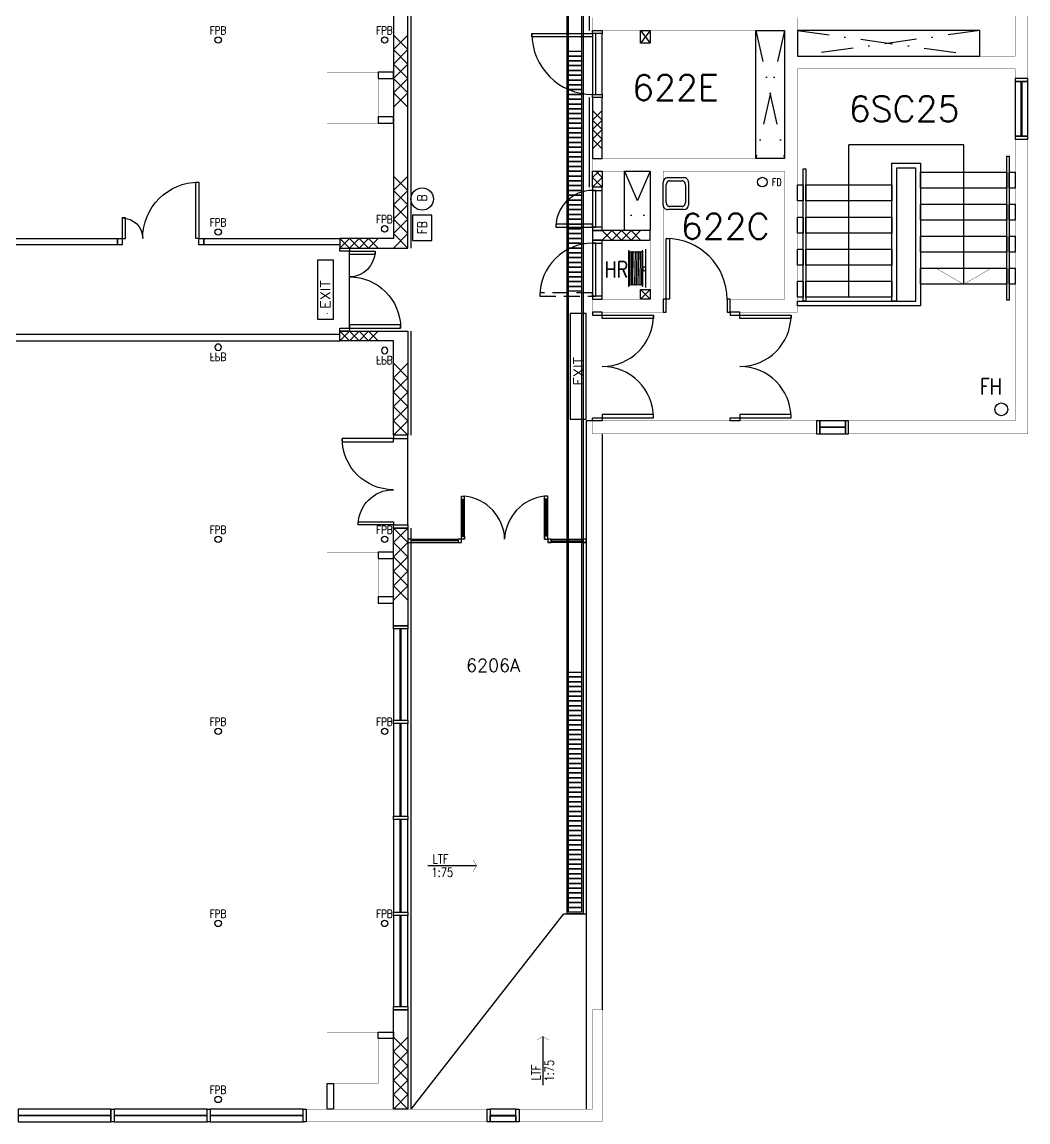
# Model space of a CAD drawing. Header units: millimetres. Extents: x -68474 to 336700, y -113450 to 53663.
# Drawn here: x 120835 to 136552, y -112002 to -94819 of the extents above; entities that cross this region are included whole.
import ezdxf

# ---------------------------------------------------------------- set-up
doc = ezdxf.new("R2010")
doc.units = ezdxf.units.MM
doc.header["$LTSCALE"] = 1000
for name, pattern in [('s5147a$0$DASHDOT', [1, 0.5, -0.25, 0, -0.25]), ('s5147a$0$DOT', [0.25, 0, -0.25]), ('s5147a$0$HIDDEN', [0.375, 0.25, -0.125])]:
    doc.linetypes.add(name, pattern=pattern)
for name, color, linetype in [('s5147a$0$11', 7, 'Continuous'), ('s5147a$0$17', 12, 'Continuous'), ('s5147a$0$20', 7, 'Continuous'), ('s5147a$0$22', 7, 'Continuous'), ('s5147a$0$23', 7, 'Continuous'), ('s5147a$0$25', 7, 'Continuous'), ('s5147a$0$30', 7, 'Continuous'), ('s5147a$0$39', 7, 'Continuous'), ('s5147a$0$41', 7, 'Continuous'), ('s5147a$0$45', 7, 'Continuous'), ('s5147a$0$49', 7, 'Continuous'), ('s5147a$0$56', 7, 'Continuous'), ('s5147a$0$6', 7, 'Continuous'), ('s5147a$0$L1', 1, 'Continuous'), ('s5147a$0$L2', 2, 'Continuous'), ('s5147a$0$ROOM-NO', 4, 'Continuous')]:
    doc.layers.add(name, color=color, linetype=linetype)
doc.styles.add('s5147a$0$STANDARD', font='romans.shx', dxfattribs={"width": 0.75})

# ---------------------------------------------------------------- blocks, each defined once
blk = doc.blocks.new('s5147a$0$CSINK')
at = {"layer": 's5147a$0$49', "color": 14, "linetype": 'Continuous'}
for p, q in [((0.075, 0.4), (0.425, 0.4)), ((0.11, 0.35), (0.39, 0.35)), ((0, 0.075), (0, 0.325)), ((0.05, 0.1062), (0.05, 0.2938)), ((0.45, 0.2938), (0.45, 0.1062)), ((0.5, 0.325), (0.5, 0.075)), ((0.425, 0), (0.075, 0)), ((0.39, 0.05), (0.11, 0.05))]:
    blk.add_line(p, q, dxfattribs=at)
for points in [[(0.11, 0.350001, 0.03065), (0.102177, 0.349519, 0.030839), (0.094471, 0.348084, 0.030964), (0.08706, 0.345725, 0.031496), (0.08, 0.342465, 0.031724), (0.0735, 0.338393, 0.032492), (0.067574, 0.333525, 0.032773), (0.06242, 0.328016, 0.033593), (0.058039, 0.321876, 0.033855), (0.054579, 0.315296, 0.034491), (0.052045, 0.308309, 0.03465), (0.050517, 0.301101, 0.034891), (0.05, 0.293751)], [(0.450001, 0.29375, 0.034891), (0.449484, 0.301101, 0.03465), (0.447956, 0.308309, 0.034491), (0.445422, 0.315296, 0.033855), (0.441962, 0.321876, 0.033593), (0.437581, 0.328016, 0.032773), (0.432427, 0.333525, 0.032492), (0.426501, 0.338393, 0.031724), (0.420001, 0.342465, 0.031496), (0.412941, 0.345725, 0.030964), (0.40553, 0.348084, 0.030839), (0.397824, 0.349519, 0.03065), (0.390001, 0.350001)], [(0.05, 0.10625, 0.034891), (0.050517, 0.0989, 0.03465), (0.052045, 0.091692, 0.034491), (0.054579, 0.084704, 0.033855), (0.058039, 0.078125, 0.033593), (0.06242, 0.071985, 0.032773), (0.067574, 0.066475, 0.032492), (0.0735, 0.061608, 0.031724), (0.08, 0.057536, 0.031496), (0.08706, 0.054276, 0.030964), (0.094471, 0.051917, 0.030839), (0.102177, 0.050482, 0.03065), (0.11, 0.05)], [(0.390001, 0.05, 0.03065), (0.397824, 0.050482, 0.030839), (0.40553, 0.051917, 0.030964), (0.412941, 0.054276, 0.031496), (0.420001, 0.057536, 0.031724), (0.426501, 0.061608, 0.032492), (0.432427, 0.066475, 0.032773), (0.437581, 0.071985, 0.033593), (0.441962, 0.078125, 0.033855), (0.445422, 0.084704, 0.034491), (0.447956, 0.091692, 0.03465), (0.449484, 0.0989, 0.034891), (0.450001, 0.10625)]]:
    blk.add_lwpolyline(points, format="xyb", dxfattribs=at)
for centre, start, end in [((0.075, 0.325001), 89.999997, 179.999997), ((0.425001, 0.325001), 0, 90), ((0.075, 0.075), 179.999997, 269.999997), ((0.425001, 0.075), 270, 0)]:
    blk.add_arc(centre, 0.075, start, end, dxfattribs=at)
blk = doc.blocks.new('s5147a$0$HAT15')
at = {"layer": 's5147a$0$22', "color": 14, "linetype": 'Continuous'}
for p, q in [((0, 0), (0.15, 0.15)), ((0, 0.15), (0.15, 0))]:
    blk.add_line(p, q, dxfattribs=at)
blk = doc.blocks.new('s5147a$0$D1050A')
at = {"layer": 's5147a$0$30', "color": 4, "linetype": 'Continuous'}
blk.add_lwpolyline([(0.05, 0.2), (0.05, 1.15), (0.1, 1.15), (0.1, 0.2), (0, 0.2), (0, 0), (0.05, 0), (0.05, 0.2)], dxfattribs=at)
blk.add_lwpolyline([(1, 0), (1.05, 0), (1.05, 0.2), (1, 0.2)], close=True, dxfattribs=at)
blk.add_arc((0.05, 0.2), 0.95, 0, 90, dxfattribs=at)
blk = doc.blocks.new('s5147a$0$D1700B')
at = {"layer": 's5147a$0$30', "color": 4, "linetype": 'Continuous'}
for points in [[(0, 0), (0.05, 0), (0.05, 0.95), (0.1, 0.95), (0.1, 0.15), (0, 0.15), (0, 0)], [(1.7, 0), (1.65, 0), (1.65, 0.95), (1.6, 0.95), (1.6, 0.15), (1.7, 0.15), (1.7, 0)]]:
    blk.add_lwpolyline(points, dxfattribs=at)
for centre, start, end in [((0.05, 0.15), 0, 90), ((1.650003, 0.15), 90, 180)]:
    blk.add_arc(centre, 0.800001, start, end, dxfattribs=at)
blk = doc.blocks.new('s5147a$0$DM1450')
at = {"layer": 's5147a$0$30', "color": 4, "linetype": 'Continuous'}
for points in [[(0.05, 0.225), (0.05, 1.025), (0.1, 1.025), (0.1, 0.225)], [(1.4, 0.225), (1.4, 0.775), (1.35, 0.775), (1.35, 0.225)], [(0, 0), (0, 0.225), (0.05, 0.225), (0.05, 0)], [(1.45, 0), (1.45, 0.225), (1.4, 0.225), (1.4, 0)]]:
    blk.add_lwpolyline(points, close=True, dxfattribs=at)
for centre, radius, start, end in [((0.05, 0.225), 0.800001, 0, 90), ((1.400002, 0.225), 0.550001, 89.999997, 179.999997)]:
    blk.add_arc(centre, radius, start, end, dxfattribs=at)
blk = doc.blocks.new('s5147a$0$CHAT15')
at = {"layer": 's5147a$0$22', "color": 14, "linetype": 'Continuous'}
for points in [[(0, 0), (0.15, 0.15), (0.3, 0), (0.45, 0.15), (0.6, 0), (0.75, 0.15)], [(0, 0.15), (0.15, 0), (0.3, 0.15), (0.45, 0), (0.6, 0.15), (0.75, 0)]]:
    blk.add_lwpolyline(points, dxfattribs=at)
blk = doc.blocks.new('s5147a$0$HR')
at = {"layer": 's5147a$0$56', "color": 1, "linetype": 'Continuous'}
for p, q in [((-0.3, 0), (0.3, 0)), ((0.249, -0.0595), (-0.2491, -0.0671)), ((0.249, -0.0863), (-0.2491, -0.0939)), ((0.249, -0.1131), (-0.2491, -0.1207)), ((0.249, -0.1399), (-0.2491, -0.1475)), ((0.249, -0.1667), (-0.2491, -0.1743)), ((-0.2491, -0.201), (0.249, -0.1934)), ((0.249, -0.2202), (-0.2491, -0.2278)), ((0.249, -0.247), (-0.2491, -0.2546))]:
    blk.add_line(p, q, dxfattribs=at)
for points in [[(-0.275, -0.0575), (-0.275, -0.045), (0.275, -0.045), (0.275, -0.0575)], [(0.02, -0.0001), (0.02, -0.045), (-0.03, -0.045), (-0.03, -0.0001)], [(0.275, -0.2575), (0.275, -0.27), (-0.275, -0.27), (-0.275, -0.2575)]]:
    blk.add_lwpolyline(points, close=True, dxfattribs=at)
for centre, start, end in [((-0.2491, -0.08055), 89.999978, 269.999972), ((-0.2491, -0.107336), 89.999978, 269.999972), ((-0.2491, -0.134122), 89.999978, 269.999972), ((-0.2491, -0.160907), 89.999978, 269.999972), ((0.249, -0.07295), 270.000028, 90.000022), ((0.249, -0.099736), 270.000028, 90.000022), ((0.249, -0.126522), 270.000028, 90.000022), ((0.249, -0.153307), 270.000028, 90.000022), ((0.249, -0.180093), 270.000028, 90.000022), ((-0.2491, -0.187693), 89.999978, 269.999972), ((-0.2491, -0.214479), 89.999978, 269.999972), ((-0.2491, -0.241265), 89.999978, 269.999972), ((0.249, -0.206879), 270.000028, 90.000022), ((0.249, -0.233665), 270.000028, 90.000022)]:
    blk.add_arc(centre, 0.013393, start, end, dxfattribs=at)
at = {"layer": 's5147a$0$56', "color": 1, "linetype": 'Continuous', "style": 's5147a$0$STANDARD'}
blk.add_text('J.D.K.', height=0.0003, dxfattribs=at).set_placement((-0.2732, -0.2696))
blk = doc.blocks.new('s5147a$0$LTF75')
at = {"layer": 's5147a$0$45', "color": 4, "linetype": 'Continuous'}
blk.add_line((0.7586, 0), (0, 0), dxfattribs=at)
at = {"layer": 's5147a$0$45', "color": 4, "linetype": 'Continuous', "const_width": 0.005}
blk.add_lwpolyline([(0.7059, 0.0912), (0.7586, 0), (0.7059, -0.0914)], dxfattribs=at)
at = {"layer": 's5147a$0$45', "color": 4, "linetype": 'Continuous', "style": 's5147a$0$STANDARD', "width": 0.800142}
for s, p in [('LTF', (0.0735, 0.036)), ('1:75', (0.0556, -0.1735))]:
    blk.add_text(s, height=0.1406, dxfattribs=at).set_placement(p)
blk = doc.blocks.new('s5147a$0$D1300')
at = {"layer": 's5147a$0$30', "color": 4, "linetype": 'Continuous'}
for points in [[(-0.15, 1.25), (-0.55, 1.25), (-0.55, 1.2), (-0.15, 1.2)], [(-0.15, 1.25), (0, 1.25), (0, 1.3), (-0.15, 1.3)], [(-0.15, 0.05), (-0.95, 0.05), (-0.95, 0.1), (-0.15, 0.1)], [(-0.15, 0), (0, 0), (0, 0.05), (-0.15, 0.05)]]:
    blk.add_lwpolyline(points, close=True, dxfattribs=at)
for centre, radius, start, end in [((-0.15, 1.250002), 0.400001, 180, 270), ((-0.15, 0.05), 0.800001, 90, 180)]:
    blk.add_arc(centre, radius, start, end, dxfattribs=at)
blk = doc.blocks.new('s5147a$0$H600')
at = {"layer": 's5147a$0$22', "color": 14, "linetype": 'Continuous'}
for points in [[(0, 0), (0.15, 0.15), (0.3, 0), (0.45, 0.15), (0.6, 0)], [(0, 0.15), (0.15, 0), (0.3, 0.15), (0.45, 0), (0.6, 0.15)]]:
    blk.add_lwpolyline(points, dxfattribs=at)
blk = doc.blocks.new('s5147a$0$FD')
at = {"layer": 's5147a$0$45', "color": 4, "linetype": 'Continuous'}
blk.add_circle((0, 0), 0.1, dxfattribs=at)
at = {"layer": 's5147a$0$45', "color": 4, "linetype": 'Continuous', "style": 's5147a$0$STANDARD', "width": 0.8}
blk.add_text('FD', height=0.15, dxfattribs=at).set_placement((0.2, -0.0751))
blk = doc.blocks.new('s5147a$0$LTF75U')
at = {"layer": 's5147a$0$45', "color": 4, "linetype": 'Continuous'}
blk.add_line((0, 0.7586), (0, 0), dxfattribs=at)
at = {"layer": 's5147a$0$45', "color": 4, "linetype": 'Continuous', "const_width": 0.005}
blk.add_lwpolyline([(-0.0912, 0.7059), (0, 0.7586), (0.0914, 0.7059)], dxfattribs=at)
at = {"layer": 's5147a$0$45', "color": 4, "linetype": 'Continuous', "style": 's5147a$0$STANDARD', "width": 0.800142}
for s, p in [('1:75', (0.1735, 0.0556)), ('LTF', (-0.036, 0.0735))]:
    blk.add_text(s, height=0.1406, rotation=90, dxfattribs=at).set_placement(p)
blk = doc.blocks.new('s5147a$0$FBB')
at = {"layer": 's5147a$0$56', "color": 1, "linetype": 'Continuous'}
blk.add_lwpolyline([(0, 0), (0.4, 0), (0.4, 0.3), (0, 0.3)], close=True, dxfattribs=at)
blk.add_circle((0.649901, 0.1497), 0.175, dxfattribs=at)
at = {"layer": 's5147a$0$56', "color": 1, "linetype": 'Continuous', "style": 's5147a$0$STANDARD', "width": 0.8}
for s, p in [('FB', (0.1007, 0.0747)), ('B', (0.6102, 0.0747))]:
    blk.add_text(s, height=0.15, dxfattribs=at).set_placement(p)
blk = doc.blocks.new('s5147a$0$FPB')
at = {"layer": 's5147a$0$45', "color": 15, "linetype": 'Continuous'}
blk.add_circle((0, 0), 0.05, dxfattribs=at)
at = {"layer": 's5147a$0$45', "color": 15, "linetype": 'Continuous', "style": 's5147a$0$STANDARD', "width": 0.8}
blk.add_text('FPB', height=0.125, dxfattribs=at).set_placement((-0.1323, 0.0875))
blk = doc.blocks.new('s5147a$0$EXIT1')
at = {"layer": 's5147a$0$39', "color": 1, "linetype": 'Continuous'}
blk.add_lwpolyline([(-0.4625, -0.25), (0.4625, -0.25), (0.4625, 0), (-0.4625, 0)], close=True, dxfattribs=at)
at = {"layer": 's5147a$0$39', "color": 1, "linetype": 's5147a$0$DOT'}
for centre in [(-0.375001, -0.125), (0.375001, -0.125)]:
    blk.add_circle(centre, 0.025, dxfattribs=at)
at = {"layer": 's5147a$0$39', "color": 1, "linetype": 'Continuous', "style": 's5147a$0$STANDARD', "width": 1.1}
blk.add_text('EXIT', height=0.15, dxfattribs=at).set_placement((-0.3001, -0.2))
blk = doc.blocks.new('s5147a$0$EXIT')
at = {"layer": 's5147a$0$39', "color": 1, "linetype": 'Continuous'}
blk.add_lwpolyline([(-0.825, -0.25), (0.825, -0.25), (0.825, 0), (-0.825, 0)], close=True, dxfattribs=at)
at = {"layer": 's5147a$0$39', "color": 1, "linetype": 's5147a$0$DOT'}
for centre in [(-0.375001, -0.125), (0.375001, -0.125)]:
    blk.add_circle(centre, 0.025, dxfattribs=at)
at = {"layer": 's5147a$0$39', "color": 1, "linetype": 'Continuous', "style": 's5147a$0$STANDARD', "width": 1.1}
blk.add_text('EXIT', height=0.15, dxfattribs=at).set_placement((-0.3001, -0.2))
blk = doc.blocks.new('s5147a$0$D37')
at = {"layer": 's5147a$0$41', "color": 14, "linetype": 'Continuous'}
for points in [[(0.073, 0.1), (0.123, 0.1), (0.123, 0.98), (0.073, 0.98)], [(1.273, 0.1), (1.223, 0.1), (1.223, 0.42), (1.273, 0.42)], [(0, 0), (0.073, 0), (0.073, 0.1), (0, 0.1)], [(1.273, 0), (1.346, 0), (1.346, 0.1), (1.273, 0.1)]]:
    blk.add_lwpolyline(points, close=True, dxfattribs=at)
for centre, radius, start, end in [((0.073, 0.1), 0.880001, 0, 90), ((1.273002, 0.1), 0.320001, 90, 180)]:
    blk.add_arc(centre, radius, start, end, dxfattribs=at)

msp = doc.modelspace()

# ---------------------------------------------------------------- linework, layer by layer
at = {"layer": 's5147a$0$11', "color": 2, "linetype": 's5147a$0$DASHDOT'}
for p, q in [((130500, -94950), (130650, -95150)), ((130650, -94950), (130500, -95150)), ((132300, -94950), (132750, -96950)), ((132750, -94950), (132300, -96950)), ((135800, -94950), (132950, -95350)), ((132950, -94950), (135800, -95350)), ((130250, -97150), (130650, -98075)), ((130650, -97150), (130250, -98075)), ((130500, -99000), (130650, -99150)), ((130650, -99000), (130500, -99150))]:
    msp.add_line(p, q, dxfattribs=at)
at = {"layer": 's5147a$0$11', "color": 3, "linetype": 'Continuous', "const_width": 5}
for points in [[(132950, -94750), (132950, -95350), (136350, -95350), (136350, -94250.2)], [(136550, -94250.2), (136550, -95700.2), (136350, -95700.2), (136350, -95550)], [(136350, -95550), (132950, -95550), (132950, -99350), (131900, -99350), (131900, -99150), (132750, -99150), (132750, -97150), (130850, -97150), (130850, -99350), (129750, -99350), (129750, -99150), (130650, -99150), (130650, -97150), (129750, -97150), (129750, -96950), (132750, -96950), (132750, -94950), (129750, -94950), (129750, -94750)], [(133750, -101250), (133750, -101050), (136350, -101050), (136350, -96650.2), (136550, -96650.2), (136550, -101250), (133750, -101250)]]:
    msp.add_lwpolyline(points, dxfattribs=at)
at = {"layer": 's5147a$0$11', "color": 2, "linetype": 'Continuous'}
for points in [[(130500, -94950), (130650, -94950), (130650, -95150), (130500, -95150)], [(132750, -96950), (132300, -96950), (132300, -94950), (132750, -94950)], [(132950, -95350), (135800, -95350), (135800, -94950), (132950, -94950)], [(130650, -98075), (130250, -98075), (130250, -97150), (130650, -97150)], [(130650, -99150), (130500, -99150), (130500, -99000), (130650, -99000)]]:
    msp.add_lwpolyline(points, close=True, dxfattribs=at)
at = {"layer": 's5147a$0$11', "color": 14, "linetype": 'Continuous'}
for points in [[(129750, -96950), (129900, -96950), (129900, -96000), (129750, -96000)], [(129750, -98225), (130650, -98225), (130650, -98075), (129750, -98075)]]:
    msp.add_lwpolyline(points, close=True, dxfattribs=at)
at = {"layer": 's5147a$0$11', "color": 2, "linetype": 'Continuous', "const_width": 5}
msp.add_lwpolyline([(133250, -101250), (129750, -101250), (129750, -101050), (133250, -101050)], close=True, dxfattribs=at)
at = {"layer": 's5147a$0$17', "color": 14, "linetype": 'Continuous'}
for points in [[(117673, -87800), (117673, -87700), (122327, -87700), (122327, -87800), (119300, -87800), (119300, -98200), (122327, -98200), (122327, -98300), (117923, -98300), (117923, -98200), (119200, -98200), (119200, -93800), (117923, -93800), (117923, -93700), (119200, -93700), (119200, -87800)], [(126638, -95600), (126400, -95600), (126400, -95700), (126638, -95700)], [(126638, -96300), (126400, -96300), (126400, -96400), (126638, -96400)], [(125800, -98300), (123673, -98300), (123673, -98200), (125800, -98200)], [(126638, -103100), (126400, -103100), (126400, -103200), (126638, -103200)], [(126638, -103800), (126400, -103800), (126400, -103900), (126638, -103900)], [(126400, -110600), (126638, -110600), (126638, -110700), (126400, -110700)], [(125600, -111400), (125700, -111400), (125700, -111800), (125600, -111800)]]:
    msp.add_lwpolyline(points, close=True, dxfattribs=at)
msp.add_lwpolyline([(118165, -99800), (125800, -99800), (125800, -99700), (118065.6, -99699.7)], dxfattribs=at)
at = {"layer": 's5147a$0$20', "color": 14, "linetype": 'Continuous'}
msp.add_line((126863, -110250), (126863, -111800), dxfattribs=at)
for points in [[(126863, -94500), (126638, -94500), (126638, -98200), (125800, -98200), (125800, -98350), (126863, -98350), (126863, -94500)], [(126863, -104250), (126638, -104250), (126638, -102725), (126863, -102725), (126863, -104250)], [(126863, -111800), (126638, -111800), (126638, -110250), (126863, -110250)]]:
    msp.add_lwpolyline(points, dxfattribs=at)
at = {"layer": 's5147a$0$20', "color": 1, "linetype": 'Continuous'}
msp.add_lwpolyline([(129750, -97150), (129900, -97150), (129900, -97400), (129750, -97400)], close=True, dxfattribs=at)
at = {"layer": 's5147a$0$20', "color": 14, "linetype": 'Continuous'}
msp.add_lwpolyline([(126863, -101275), (126638, -101275), (126638, -99800), (125800, -99800), (125800, -99650), (126638, -99650), (126863, -99650)], close=True, dxfattribs=at)
at = {"layer": 's5147a$0$20', "color": 3, "linetype": 'Continuous', "const_width": 5}
for points in [[(128600, -112000), (129900, -112000), (129900, -110250), (129750, -110250), (129750, -111800), (128600, -111800)], [(125275, -112000), (128100.5, -112000), (128100.5, -111800), (125275, -111800)]]:
    msp.add_lwpolyline(points, close=True, dxfattribs=at)
at = {"layer": 's5147a$0$22', "color": 1, "linetype": 'Continuous'}
for points in [[(129900, -97400), (129750, -97250), (129850, -97150)], [(129750, -97400), (129900, -97250), (129800, -97150)]]:
    msp.add_lwpolyline(points, dxfattribs=at)
at = {"layer": 's5147a$0$23', "color": 2, "linetype": 'Continuous'}
msp.add_line((129900, -101250), (129900, -110250), dxfattribs=at)
at = {"layer": 's5147a$0$23', "color": 10, "linetype": 'Continuous'}
for points in [[(136550, -95700.2), (136350, -95700.2), (136350, -95750.2), (136550, -95750.2)], [(136445, -95750.2), (136350, -95750.2), (136350, -96600.3), (136445, -96600.3)], [(136550, -95750.2), (136455, -95750.2), (136455, -96600.3), (136550, -96600.3)], [(136550, -96600.2), (136350, -96600.2), (136350, -96650.2), (136550, -96650.2)], [(133300, -101050), (133250, -101050), (133250, -101250), (133300, -101250)], [(133700, -101050), (133300, -101050), (133300, -101145), (133700, -101145)], [(133700, -101155), (133300, -101155), (133300, -101250), (133700, -101250)], [(133750, -101050), (133700, -101050), (133700, -101250), (133750, -101250)], [(126863, -104300), (126638, -104300), (126638, -104250), (126863, -104250)], [(126744.8, -104300), (126638, -104300), (126638, -105725), (126744.8, -105725)], [(126863, -104300), (126756.1, -104300), (126756.1, -105725), (126863, -105725)], [(126863, -105775), (126638, -105775), (126638, -105725), (126863, -105725)], [(126744.8, -105775), (126638, -105775), (126638, -107225), (126744.8, -107225)], [(126863, -105775), (126756.1, -105775), (126756.1, -107225), (126863, -107225)], [(126863, -107275), (126638, -107275), (126638, -107225), (126863, -107225)], [(126744.8, -107275), (126638, -107275), (126638, -108725), (126744.8, -108725)], [(126863, -107275), (126756.1, -107275), (126756.1, -108725), (126863, -108725)], [(126863, -108775), (126638, -108775), (126638, -108725), (126863, -108725)], [(126744.8, -108775), (126638, -108775), (126638, -110200), (126744.8, -110200)], [(126863, -108775), (126756.1, -108775), (126756.1, -110200), (126863, -110200)], [(126863, -110250), (126638, -110250), (126638, -110200), (126863, -110200)], [(122225.1, -111800), (120775.2, -111800), (120775.2, -111895), (122225.1, -111895)], [(122275.3, -112000), (122225.2, -112000), (122225.2, -111800), (122275.3, -111800)], [(123725.1, -111800), (122275.2, -111800), (122275.2, -111895), (123725.1, -111895)], [(123775.2, -112000), (123725.2, -112000), (123725.2, -111800), (123775.2, -111800)], [(125225.1, -111800), (123775.2, -111800), (123775.2, -111895), (125225.1, -111895)], [(125275, -112000), (125225.1, -112000), (125225.1, -111800), (125275, -111800)], [(128100.5, -111800), (128151, -111800), (128151, -112000), (128100.5, -112000)], [(128549.5, -111800), (128151, -111800), (128151, -111895), (128549.5, -111895)], [(128549.5, -111800), (128600, -111800), (128600, -112000), (128549.5, -112000)], [(122225.1, -111905), (120775.2, -111905), (120775.2, -112000), (122225.1, -112000)], [(123725.2, -111905), (122275.3, -111905), (122275.3, -112000), (123725.2, -112000)], [(125225.1, -111905), (123775.2, -111905), (123775.2, -112000), (125225.1, -112000)], [(128549.5, -112000), (128151, -112000), (128151, -111905), (128549.5, -111905)]]:
    msp.add_lwpolyline(points, close=True, dxfattribs=at)
at = {"layer": 's5147a$0$23', "color": 2, "linetype": 'Continuous'}
msp.add_lwpolyline([(129750, -101050), (129650, -101050), (129649.8, -111800)], dxfattribs=at)
at = {"layer": 's5147a$0$25', "color": 4, "linetype": 'Continuous'}
for p, q in [((126913, -98350), (126913, -87650)), ((129700, -94950), (129700, -91600)), ((129700, -97400), (129700, -96000)), ((126913, -101275), (126913, -99650)), ((126913, -111800), (126913, -102725))]:
    msp.add_line(p, q, dxfattribs=at)
at = {"layer": 's5147a$0$25', "color": 10, "linetype": 'Continuous'}
for p, q in [((135547.5, -96736.5), (133752.5, -96736.5)), ((133752.5, -99115), (133752.5, -96736.5)), ((135547.5, -98915), (135547.5, -96736.5))]:
    msp.add_line(p, q, dxfattribs=at)
for points in [[(136220, -99165), (136220, -96915), (136260, -96915), (136260, -99165)], [(132950, -99255), (132950, -99180), (134800, -99180), (134800, -97100), (134500, -97100), (134500, -99180), (134425, -99180), (134425, -97025), (134875, -97025), (134875, -99255)], [(133080, -99180), (133040, -99180), (133040, -97115), (133080, -97115)], [(136220, -97415), (134875, -97415), (134875, -97165), (136220, -97165)], [(136350, -97415), (136260, -97415), (136260, -97165), (136350, -97165)], [(133040, -97615), (132950, -97615), (132950, -97365), (133040, -97365)], [(134425, -97615), (133080, -97615), (133080, -97365), (134425, -97365)], [(136220, -97915), (134875, -97915), (134875, -97665), (136220, -97665)], [(136350, -97915), (136260, -97915), (136260, -97665), (136350, -97665)], [(133040, -98115), (132950, -98115), (132950, -97865), (133040, -97865)], [(134425, -98115), (133080, -98115), (133080, -97865), (134425, -97865)], [(136220, -98415), (134875, -98415), (134875, -98165), (136220, -98165)], [(136350, -98415), (136260, -98415), (136260, -98165), (136350, -98165)], [(133040, -98615), (132950, -98615), (132950, -98365), (133040, -98365)], [(134425, -98615), (133080, -98615), (133080, -98365), (134425, -98365)], [(136220, -98915), (134875, -98915), (134875, -98665), (136220, -98665)], [(136350, -98915), (136260, -98915), (136260, -98665), (136350, -98665)], [(133040, -99115), (132950, -99115), (132950, -98865), (133040, -98865)], [(134425, -99115), (133080, -99115), (133080, -98865), (134425, -98865)]]:
    msp.add_lwpolyline(points, close=True, dxfattribs=at)
at = {"layer": 's5147a$0$25', "color": 10, "linetype": 'Continuous', "const_width": 5}
msp.add_lwpolyline([(135114.5, -98665), (135547.5, -98915), (135980.5, -98665)], dxfattribs=at)
at = {"layer": 's5147a$0$30', "color": 7, "linetype": 'Continuous'}
for p, q in [((129900, -95950), (129900, -95000)), ((129900, -98025), (129900, -97450))]:
    msp.add_line(p, q, dxfattribs=at)
for points in [[(128800, -95000), (129750, -95000), (129750, -95050), (128800, -95050)], [(129900, -94950), (129900, -95000), (129750, -95000), (129750, -94950)], [(129750, -95950), (129800, -95950), (129800, -95000), (129750, -95000)], [(129900, -95950), (129900, -96000), (129750, -96000), (129750, -95950)], [(129750, -97450), (129900, -97450), (129900, -97400), (129750, -97400)], [(129750, -98025), (129800, -98025), (129800, -97450), (129750, -97450)], [(129750, -98025), (129750, -97975), (129175, -97975), (129175, -98025)], [(129750, -98075), (129900, -98075), (129900, -98025), (129750, -98025)]]:
    msp.add_lwpolyline(points, close=True, dxfattribs=at)
for centre, radius, start, end in [((129750, -95000), 950, 180, 270), ((129750, -98025), 575, 90, 180), ((129750, -99100), 825, 90, 180)]:
    msp.add_arc(centre, radius, start, end, dxfattribs=at)
at = {"layer": 's5147a$0$45', "color": 4, "linetype": 'Continuous'}
for p, q in [((125950, -99600), (125950, -98400)), ((126863, -102675), (126863, -101325))]:
    msp.add_line(p, q, dxfattribs=at)
at = {"layer": 's5147a$0$45', "color": 14, "linetype": 'Continuous'}
for points in [[(129600, -108749.8), (129350.2, -108749.8), (129350.2, -51312), (129600, -51312)], [(129575, -108724.8), (129375.2, -108724.8), (129375.2, -51337), (129575, -51337)], [(129575.2, -95350), (129375.2, -95350), (129375.2, -95275), (129575.2, -95275)], [(129575.2, -95425), (129375.2, -95425), (129375.2, -95350), (129575.2, -95350)], [(129575.2, -95500), (129375.2, -95500), (129375.2, -95425), (129575.2, -95425)], [(129575.2, -95575), (129375.2, -95575), (129375.2, -95500), (129575.2, -95500)], [(129575.2, -95650), (129375.2, -95650), (129375.2, -95575), (129575.2, -95575)], [(129575.2, -95725), (129375.2, -95725), (129375.2, -95650), (129575.2, -95650)], [(129575.2, -95800), (129375.2, -95800), (129375.2, -95725), (129575.2, -95725)], [(129575.2, -95875), (129375.2, -95875), (129375.2, -95800), (129575.2, -95800)], [(129575.2, -95950), (129375.2, -95950), (129375.2, -95875), (129575.2, -95875)], [(129575.2, -96025), (129375.2, -96025), (129375.2, -95950), (129575.2, -95950)], [(129575.2, -96100), (129375.2, -96100), (129375.2, -96025), (129575.2, -96025)], [(129575.2, -96175), (129375.2, -96175), (129375.2, -96100), (129575.2, -96100)], [(129575.2, -96250), (129375.2, -96250), (129375.2, -96175), (129575.2, -96175)], [(129575.2, -96325), (129375.2, -96325), (129375.2, -96250), (129575.2, -96250)], [(129575.2, -96400), (129375.2, -96400), (129375.2, -96325), (129575.2, -96325)], [(129575.2, -96475), (129375.2, -96475), (129375.2, -96400), (129575.2, -96400)], [(129575.2, -96550), (129375.2, -96550), (129375.2, -96475), (129575.2, -96475)], [(129575.2, -96625), (129375.2, -96625), (129375.2, -96550), (129575.2, -96550)], [(129575.2, -96700), (129375.2, -96700), (129375.2, -96625), (129575.2, -96625)], [(129575.2, -96775), (129375.2, -96775), (129375.2, -96700), (129575.2, -96700)], [(129575.2, -96850), (129375.2, -96850), (129375.2, -96775), (129575.2, -96775)], [(129575.2, -96925), (129375.2, -96925), (129375.2, -96850), (129575.2, -96850)], [(129575.2, -97000), (129375.2, -97000), (129375.2, -96925), (129575.2, -96925)], [(129575.2, -97075), (129375.2, -97075), (129375.2, -97000), (129575.2, -97000)], [(129575.2, -97150), (129375.2, -97150), (129375.2, -97075), (129575.2, -97075)], [(129575.2, -97225), (129375.2, -97225), (129375.2, -97150), (129575.2, -97150)], [(129575.2, -97300), (129375.2, -97300), (129375.2, -97225), (129575.2, -97225)], [(129575.2, -97375), (129375.2, -97375), (129375.2, -97300), (129575.2, -97300)], [(129575.2, -97450), (129375.2, -97450), (129375.2, -97375), (129575.2, -97375)], [(129575.2, -97525), (129375.2, -97525), (129375.2, -97450), (129575.2, -97450)], [(129575.2, -97600), (129375.2, -97600), (129375.2, -97525), (129575.2, -97525)], [(129575.2, -97675), (129375.2, -97675), (129375.2, -97600), (129575.2, -97600)], [(129575.2, -97750), (129375.2, -97750), (129375.2, -97675), (129575.2, -97675)], [(129575.2, -97825), (129375.2, -97825), (129375.2, -97750), (129575.2, -97750)], [(129575.2, -97900), (129375.2, -97900), (129375.2, -97825), (129575.2, -97825)], [(129575.2, -97975), (129375.2, -97975), (129375.2, -97900), (129575.2, -97900)], [(129575.2, -98050), (129375.2, -98050), (129375.2, -97975), (129575.2, -97975)], [(129575.2, -98125), (129375.2, -98125), (129375.2, -98050), (129575.2, -98050)], [(129575.2, -98200), (129375.2, -98200), (129375.2, -98125), (129575.2, -98125)], [(129575.2, -98275), (129375.2, -98275), (129375.2, -98200), (129575.2, -98200)], [(129575.2, -98350), (129375.2, -98350), (129375.2, -98275), (129575.2, -98275)], [(129575.2, -98425), (129375.2, -98425), (129375.2, -98350), (129575.2, -98350)], [(129575.2, -98500), (129375.2, -98500), (129375.2, -98425), (129575.2, -98425)], [(129575.2, -98575), (129375.2, -98575), (129375.2, -98500), (129575.2, -98500)], [(129575.2, -98650), (129375.2, -98650), (129375.2, -98575), (129575.2, -98575)], [(129575.2, -98725), (129375.2, -98725), (129375.2, -98650), (129575.2, -98650)], [(129575.2, -98800), (129375.2, -98800), (129375.2, -98725), (129575.2, -98725)], [(129575.2, -98875), (129375.2, -98875), (129375.2, -98800), (129575.2, -98800)], [(129575.2, -98950), (129375.2, -98950), (129375.2, -98875), (129575.2, -98875)], [(129575.2, -99025), (129375.2, -99025), (129375.2, -98950), (129575.2, -98950)], [(129575.2, -105050), (129375.2, -105050), (129375.2, -104975), (129575.2, -104975)], [(129575.2, -105125), (129375.2, -105125), (129375.2, -105050), (129575.2, -105050)], [(129575.2, -105200), (129375.2, -105200), (129375.2, -105125), (129575.2, -105125)], [(129575.2, -105275), (129375.2, -105275), (129375.2, -105200), (129575.2, -105200)], [(129575.2, -105350), (129375.2, -105350), (129375.2, -105275), (129575.2, -105275)], [(129575.2, -105425), (129375.2, -105425), (129375.2, -105350), (129575.2, -105350)], [(129575.2, -105500), (129375.2, -105500), (129375.2, -105425), (129575.2, -105425)], [(129575.2, -105575), (129375.2, -105575), (129375.2, -105500), (129575.2, -105500)], [(129575.2, -105650), (129375.2, -105650), (129375.2, -105575), (129575.2, -105575)], [(129575.2, -105725), (129375.2, -105725), (129375.2, -105650), (129575.2, -105650)], [(129575.2, -105800), (129375.2, -105800), (129375.2, -105725), (129575.2, -105725)], [(129575.2, -105875), (129375.2, -105875), (129375.2, -105800), (129575.2, -105800)], [(129575.2, -105950), (129375.2, -105950), (129375.2, -105875), (129575.2, -105875)], [(129575.2, -106025), (129375.2, -106025), (129375.2, -105950), (129575.2, -105950)], [(129575.2, -106100), (129375.2, -106100), (129375.2, -106025), (129575.2, -106025)], [(129575.2, -106175), (129375.2, -106175), (129375.2, -106100), (129575.2, -106100)], [(129575.2, -106250), (129375.2, -106250), (129375.2, -106175), (129575.2, -106175)], [(129575.2, -106325), (129375.2, -106325), (129375.2, -106250), (129575.2, -106250)], [(129575.2, -106400), (129375.2, -106400), (129375.2, -106325), (129575.2, -106325)], [(129575.2, -106475), (129375.2, -106475), (129375.2, -106400), (129575.2, -106400)], [(129575.2, -106550), (129375.2, -106550), (129375.2, -106475), (129575.2, -106475)], [(129575.2, -106625), (129375.2, -106625), (129375.2, -106550), (129575.2, -106550)], [(129575.2, -106700), (129375.2, -106700), (129375.2, -106625), (129575.2, -106625)], [(129575.2, -106775), (129375.2, -106775), (129375.2, -106700), (129575.2, -106700)], [(129575.2, -106850), (129375.2, -106850), (129375.2, -106775), (129575.2, -106775)], [(129575.2, -106925), (129375.2, -106925), (129375.2, -106850), (129575.2, -106850)], [(129575.2, -107000), (129375.2, -107000), (129375.2, -106925), (129575.2, -106925)], [(129575.2, -107075), (129375.2, -107075), (129375.2, -107000), (129575.2, -107000)], [(129575.2, -107150), (129375.2, -107150), (129375.2, -107075), (129575.2, -107075)], [(129575.2, -107225), (129375.2, -107225), (129375.2, -107150), (129575.2, -107150)], [(129575.2, -107300), (129375.2, -107300), (129375.2, -107225), (129575.2, -107225)], [(129575.2, -107375), (129375.2, -107375), (129375.2, -107300), (129575.2, -107300)], [(129575.2, -107450), (129375.2, -107450), (129375.2, -107375), (129575.2, -107375)], [(129575.2, -107525), (129375.2, -107525), (129375.2, -107450), (129575.2, -107450)], [(129575.2, -107600), (129375.2, -107600), (129375.2, -107525), (129575.2, -107525)], [(129575.2, -107675), (129375.2, -107675), (129375.2, -107600), (129575.2, -107600)], [(129575.2, -107750), (129375.2, -107750), (129375.2, -107675), (129575.2, -107675)], [(129575.2, -107825), (129375.2, -107825), (129375.2, -107750), (129575.2, -107750)], [(129575.2, -107900), (129375.2, -107900), (129375.2, -107825), (129575.2, -107825)], [(129575.2, -107975), (129375.2, -107975), (129375.2, -107900), (129575.2, -107900)], [(129575.2, -108050), (129375.2, -108050), (129375.2, -107975), (129575.2, -107975)], [(129575.2, -108125), (129375.2, -108125), (129375.2, -108050), (129575.2, -108050)], [(129575.2, -108200), (129375.2, -108200), (129375.2, -108125), (129575.2, -108125)], [(129575.2, -108275), (129375.2, -108275), (129375.2, -108200), (129575.2, -108200)], [(129575.2, -108350), (129375.2, -108350), (129375.2, -108275), (129575.2, -108275)], [(129575.2, -108425), (129375.2, -108425), (129375.2, -108350), (129575.2, -108350)], [(129575.2, -108500), (129375.2, -108500), (129375.2, -108425), (129575.2, -108425)], [(129575.2, -108575), (129375.2, -108575), (129375.2, -108500), (129575.2, -108500)], [(129575.2, -108650), (129375.2, -108650), (129375.2, -108575), (129575.2, -108575)], [(129575.2, -108725), (129375.2, -108725), (129375.2, -108650), (129575.2, -108650)]]:
    msp.add_lwpolyline(points, close=True, dxfattribs=at)
at = {"layer": 's5147a$0$45', "color": 4, "linetype": 'Continuous'}
msp.add_lwpolyline([(126913, -111800), (129300.2, -108749.8), (129650.2, -108749.8)], dxfattribs=at)
at = {"layer": 's5147a$0$56', "color": 4, "linetype": 'Continuous'}
msp.add_line((129900, -99100), (129900, -98275), dxfattribs=at)
for points in [[(129750, -98275), (129900, -98275), (129900, -98225), (129750, -98225)], [(129750, -99100), (129800, -99100), (129800, -98275), (129750, -98275)], [(129750, -99150), (129900, -99150), (129900, -99100), (129750, -99100)]]:
    msp.add_lwpolyline(points, close=True, dxfattribs=at)
at = {"layer": 's5147a$0$56', "color": 4, "linetype": 's5147a$0$HIDDEN'}
msp.add_lwpolyline([(129750, -99100), (129750, -99050), (128925, -99050), (128925, -99100)], close=True, dxfattribs=at)
at = {"layer": 's5147a$0$56', "color": 1, "linetype": 'Continuous'}
msp.add_circle((136134.8, -100869.7), 100, dxfattribs=at)
at = {"layer": 's5147a$0$6', "color": 3, "linetype": 'Continuous', "const_width": 5}
for points in [[(126400, -96400), (125600, -96400), (125600, -95600), (126400, -95600)], [(126400, -103900), (125600, -103900), (125600, -103100), (126400, -103100)], [(125600, -111400), (126400, -111400), (126400, -110600), (125600, -110600)]]:
    msp.add_lwpolyline(points, close=True, dxfattribs=at)
at = {"layer": 's5147a$0$L1'}
for p, q in [((127720.7, -102850), (127720.7, -102275)), ((127730.7, -102850), (127730.7, -102275)), ((129020.7, -102850), (129020.7, -102275)), ((129030.7, -102850), (129030.7, -102275)), ((127650.7, -102924), (126913, -102924)), ((127650.7, -102926), (126913, -102926)), ((129100.7, -102924), (129600, -102924)), ((129100.7, -102926), (129600, -102926))]:
    msp.add_line(p, q, dxfattribs=at)
at = {"layer": 's5147a$0$L2'}
for p, q in [((127700.7, -102225), (127750.7, -102225)), ((127700.7, -102900), (127700.7, -102225)), ((127750.7, -102900), (127750.7, -102225)), ((129050.7, -102225), (129000.7, -102225)), ((129000.7, -102900), (129000.7, -102225)), ((129050.7, -102900), (129050.7, -102225)), ((127700.7, -102275), (127750.7, -102275)), ((129050.7, -102275), (129000.7, -102275)), ((126913, -102900), (127650.7, -102900)), ((127700.7, -102850), (127750.7, -102850)), ((129050.7, -102850), (129000.7, -102850)), ((129050.7, -102900), (129050.7, -102950)), ((129100.7, -102900), (129100.7, -102950)), ((129100.7, -102900), (129600, -102900)), ((129100.7, -102930), (129100.7, -102920)), ((129650, -102900), (129650, -102950)), ((126913, -102950), (127650.7, -102950)), ((129650, -102950), (129050.7, -102950))]:
    msp.add_line(p, q, dxfattribs=at)
for points in [[(126913, -102900), (126863, -102900), (126863, -102950), (126913, -102950)], [(127700.7, -102900), (127650.7, -102900), (127650.7, -102950), (127700.7, -102950)], [(127700.7, -102850), (127750.7, -102850), (127750.7, -102900), (127700.7, -102900)], [(129050.7, -102850), (129000.7, -102850), (129000.7, -102900), (129050.7, -102900)], [(129050.7, -102900), (129050.7, -102950), (129100.7, -102950), (129100.7, -102900)], [(129650, -102900), (129600, -102900), (129600, -102950), (129650, -102950)]]:
    msp.add_lwpolyline(points, close=True, dxfattribs=at)
for centre, start, end in [((127680, -102919.3), 1.58974, 84.16831), ((129071.5, -102919.3), 95.83169, 178.41026)]:
    msp.add_arc(centre, 696, start, end, dxfattribs=at)

# ---------------------------------------------------------------- block references
at = {"zscale": 1000}
for name, p, xscale, yscale in [('s5147a$0$FPB', (123900, -95100), 999.9979999999999, 999.9979999999999), ('s5147a$0$FPB', (126500.5, -95100), 999.9979999999999, 999.9979999999999), ('s5147a$0$HAT15', (129750, -96350), 999.9979999999999, 999.9979999999999), ('s5147a$0$HAT15', (129750, -96500), 999.9979999999999, 999.9979999999999), ('s5147a$0$HAT15', (129750, -96650), 999.9979999999999, 999.9979999999999), ('s5147a$0$HAT15', (129750, -96800), 999.9979999999999, 999.9979999999999), ('s5147a$0$FD', (132402.2, -97319.9), 749.999, 749.999), ('s5147a$0$FPB', (123900, -98100), 999.9979999999999, 999.9979999999999), ('s5147a$0$FPB', (126500.5, -98050), 999.9979999999999, 999.9979999999999), ('s5147a$0$HAT15', (129900, -98225), 999.9979999999999, 999.9979999999999), ('s5147a$0$HAT15', (130050, -98225), 999.9979999999999, 999.9979999999999), ('s5147a$0$HAT15', (130200, -98225), 999.9979999999999, 999.9979999999999), ('s5147a$0$HAT15', (130350, -98225), 999.9979999999999, 999.9979999999999), ('s5147a$0$H600', (125800, -98350), 999.9979999999999, 999.9979999999999), ('s5147a$0$H600', (125800, -99800), 999.9979999999999, 999.9979999999999), ('s5147a$0$FPB', (123900, -99900), 999.9979999999999, -999.9979999999999), ('s5147a$0$FPB', (126500.5, -99950), 999.9979999999999, -999.9979999999999), ('s5147a$0$FPB', (123900, -102900), 999.9979999999999, 999.9979999999999), ('s5147a$0$FPB', (126500.5, -102900), 999.9979999999999, 999.9979999999999), ('s5147a$0$FPB', (123900, -105900), 999.9979999999999, 999.9979999999999), ('s5147a$0$FPB', (126500.5, -105900), 999.9979999999999, 999.9979999999999), ('s5147a$0$LTF75', (127177.5, -107998.9), 999.9979999999999, 999.9979999999999), ('s5147a$0$FPB', (123900, -108900), 999.9979999999999, 999.9979999999999), ('s5147a$0$FPB', (126500.5, -108900), 999.9979999999999, 999.9979999999999), ('s5147a$0$LTF75U', (128970.8, -111426.6), 999.9979999999999, 999.9979999999999), ('s5147a$0$FPB', (123900, -111650), 999.9979999999999, 999.9979999999999)]:
    msp.add_blockref(name, p, dxfattribs=dict(at, xscale=xscale, yscale=yscale))
for name, p, xscale, yscale, rotation in [('s5147a$0$CHAT15', (126863, -95025), 1499.997, -1499.997, 270), ('s5147a$0$CHAT15', (126638, -98350), 1499.997, -1499.997, 90), ('s5147a$0$CSINK', (130850, -97250), 999.9979999999999, 999.9979999999999, 270), ('s5147a$0$FBB', (127237, -98234), 999.9979999999999, 999.9979999999999, 90), ('s5147a$0$HR', (130579.1, -98668.5), 999.9979999999999, -999.9979999999999, 90), ('s5147a$0$EXIT1', (125450, -99000), 999.9979999999999, 999.9979999999999, 90), ('s5147a$0$EXIT', (129400, -100200), 999.9979999999999, 999.9979999999999, 90), ('s5147a$0$CHAT15', (126638, -100150), 1499.997, 1499.997, 270), ('s5147a$0$CHAT15', (126638, -102725), 1499.997, 1499.997, 270), ('s5147a$0$CHAT15', (126863, -111800), 1499.997, 1499.997, 90)]:
    msp.add_blockref(name, p, dxfattribs=dict(at, xscale=xscale, yscale=yscale, rotation=rotation))
at = {"layer": 's5147a$0$30', "color": 7, "linetype": 'Continuous', "xscale": 999.9979999999999, "zscale": 1000}
for name, p, yscale, rotation in [('s5147a$0$D37', (123673, -98300), -999.9979999999999, 180), ('s5147a$0$D1300', (125800, -99650), -999.9979999999999, 180), ('s5147a$0$D1700B', (129750, -99350), 999.9979999999999, 270), ('s5147a$0$D1700B', (131900, -99350), 999.9979999999999, 270), ('s5147a$0$DM1450', (126863, -101275), -999.9979999999999, 270)]:
    msp.add_blockref(name, p, dxfattribs=dict(at, yscale=yscale, rotation=rotation))
at = {"layer": 's5147a$0$30', "color": 7, "linetype": 'Continuous', "xscale": 999.9979999999999, "yscale": 999.9979999999999, "zscale": 1000}
msp.add_blockref('s5147a$0$D1050A', (130850, -99350), dxfattribs=at)

# ---------------------------------------------------------------- texts
at = {"layer": 's5147a$0$56', "color": 1, "linetype": 'Continuous', "style": 's5147a$0$STANDARD', "width": 0.8}
for s, p in [('HR', (129937.2, -98810.1)), ('FH', (135801.3, -100638.6))]:
    msp.add_text(s, height=250, dxfattribs=at).set_placement(p)
at = {"layer": 's5147a$0$ROOM-NO', "style": 's5147a$0$STANDARD'}
for s, height, p in [('622E', 400, (130366.9, -96043.3)), ('6SC25', 400, (133752, -96375)), ('622C', 400, (131128.1, -98211.8)), ('6206A', 200, (127773.7, -104969.1))]:
    msp.add_text(s, height=height, dxfattribs=at).set_placement(p)

doc.saveas('drawing.dxf')
